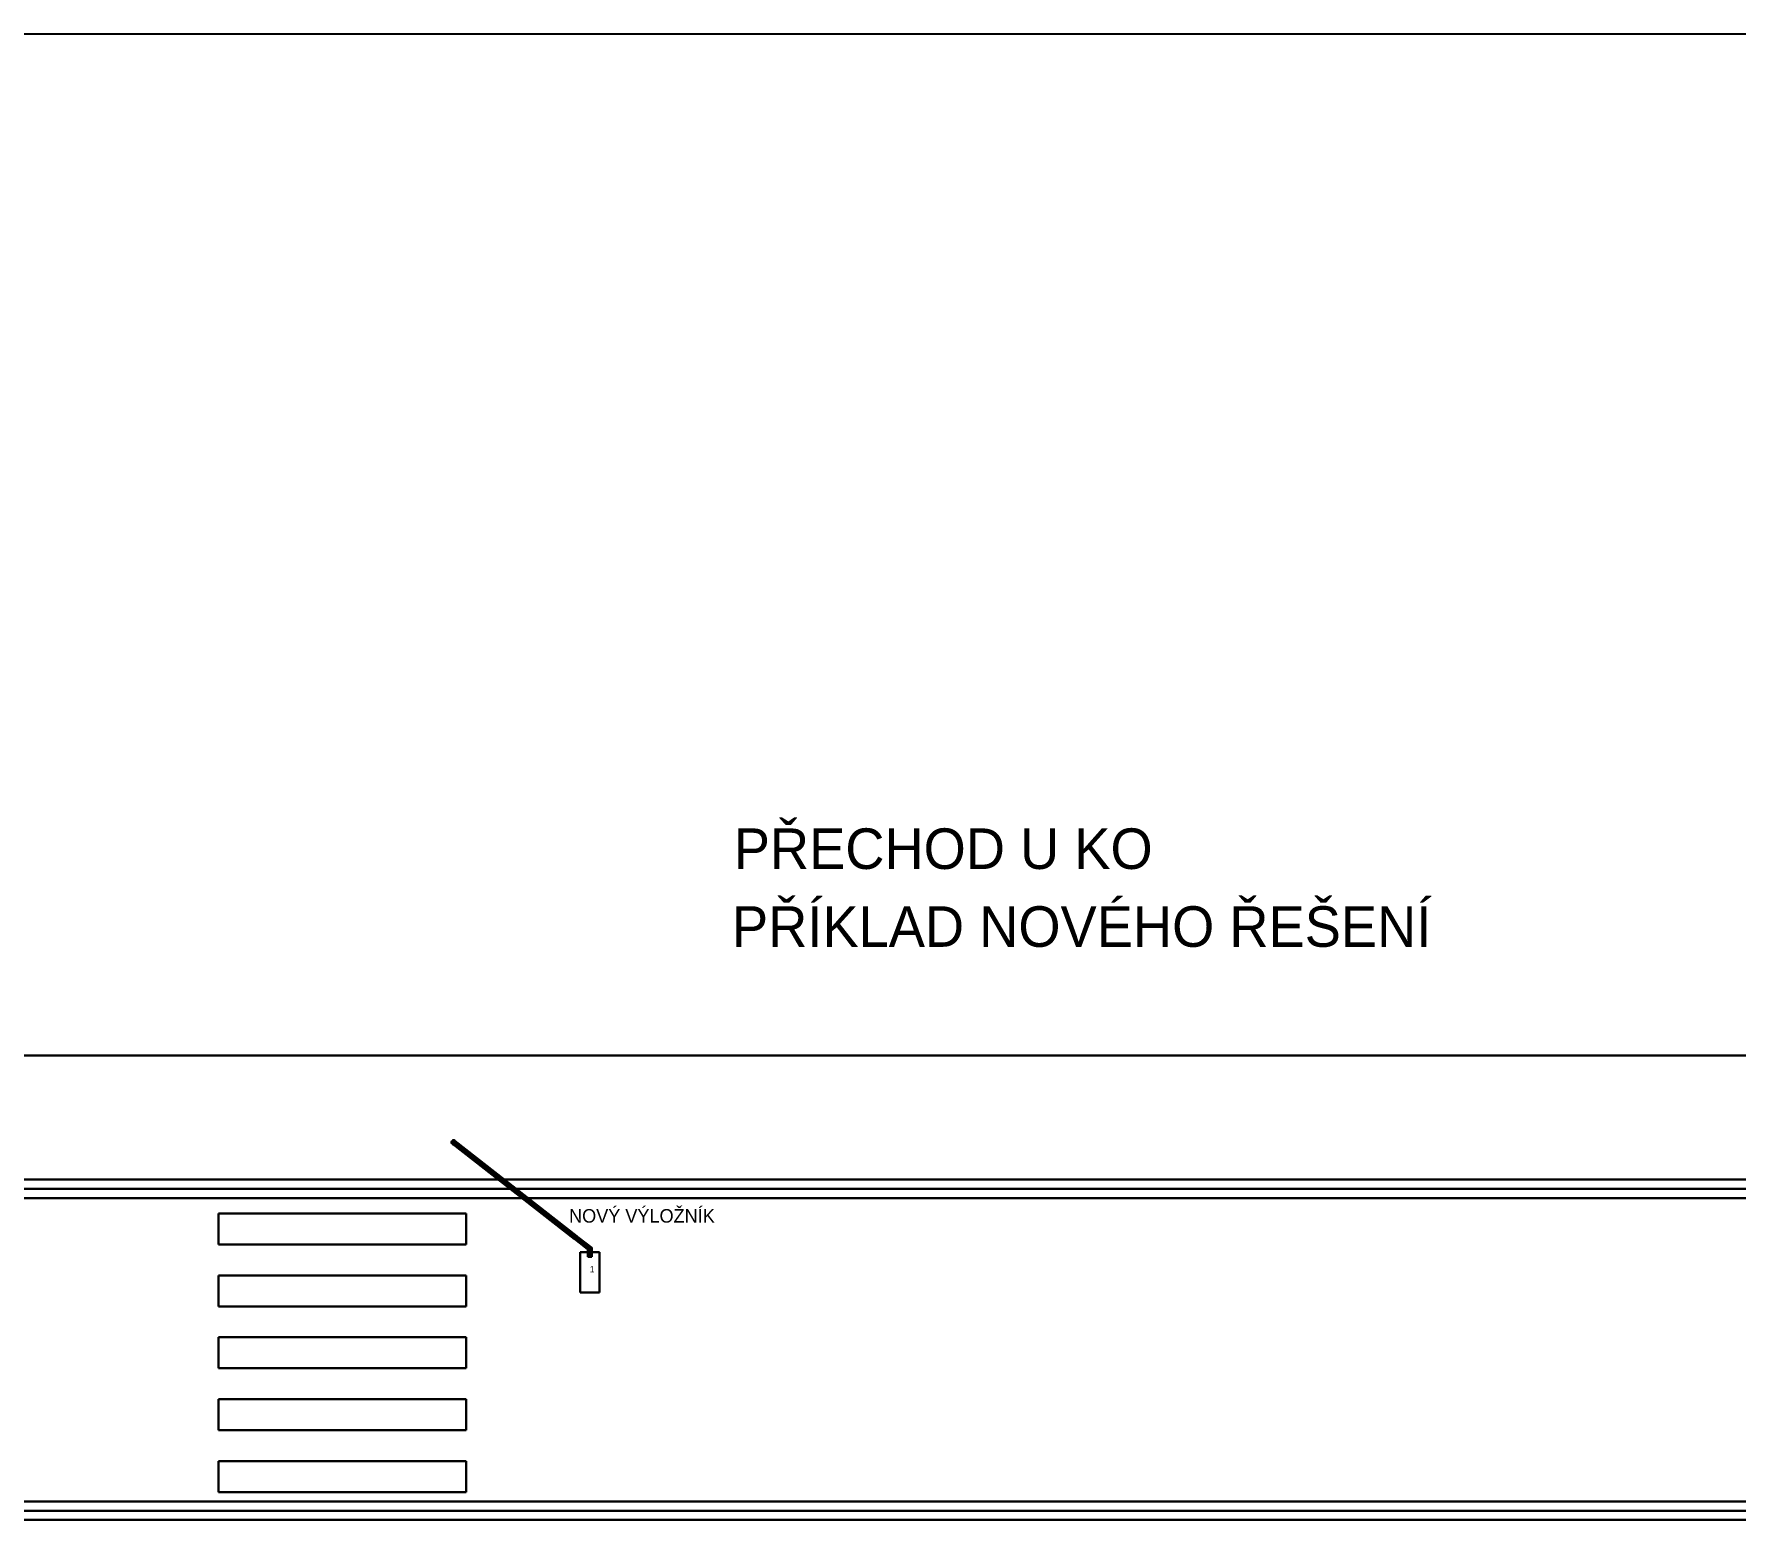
# Model space of a CAD drawing. Extents: x 0 to 100, y 0 to 50.
# Drawn here: x 45.02 to 72.51, y 26 to 50 of the extents above; entities that cross this region are included whole.
import ezdxf

# ---------------------------------------------------------------- set-up
doc = ezdxf.new("R2010")
doc.units = 0
doc.header["$MEASUREMENT"] = 0
for name, color, linetype in [('DLXFURN', 7, 'Continuous'), ('DLXLUM', 7, 'Continuous'), ('DLXLUMEX', 7, 'Continuous'), ('DLXSCENE', 7, 'Continuous'), ('kóty', 3, 'Continuous')]:
    doc.layers.add(name, color=color, linetype=linetype)

# ---------------------------------------------------------------- blocks, each defined once
blk = doc.blocks.new('*U11')
for p, q in [((0.155, 0.325), (-0.155, 0.325)), ((-0.155, 0.325), (-0.155, -0.325)), ((-0.155, 0.325), (-0.155, -0.325)), ((-0.155, -0.325), (-0.155, 0.325)), ((-0.155, 0.325), (-0.155, 0.325)), ((0.155, 0.325), (-0.155, 0.325)), ((-0.155, 0.325), (-0.155, 0.325)), ((-0.155, 0.325), (0.155, 0.325)), ((-0.155, -0.325), (-0.155, 0.325)), ((-0.155, 0.325), (0.155, 0.325)), ((0.155, -0.325), (0.155, 0.325)), ((0.155, -0.325), (0.155, 0.325)), ((0.155, 0.325), (0.155, 0.325)), ((0.155, 0.325), (0.155, -0.325)), ((0.155, 0.325), (0.155, 0.325)), ((0.155, 0.325), (0.155, -0.325)), ((-0.155, -0.325), (0.155, -0.325)), ((-0.155, -0.325), (0.155, -0.325)), ((0.155, -0.325), (-0.155, -0.325)), ((-0.155, -0.325), (-0.155, -0.325)), ((-0.155, -0.325), (-0.155, -0.325)), ((0.155, -0.325), (-0.155, -0.325)), ((0.155, -0.325), (0.155, -0.325)), ((0.155, -0.325), (0.155, -0.325))]:
    blk.add_line(p, q)
at = {"layer": 'DLXLUMEX', "color": 0}
blk.add_text('1', height=0.1, dxfattribs=at).set_placement((0, 0))
blk = doc.blocks.new('*U40')
for p, q in [((2, 0.25), (-2, 0.25)), ((-2, 0.25), (-2, -0.25)), ((-2, 0.25), (-2, -0.25)), ((-2, -0.25), (-2, 0.25)), ((-2, 0.25), (-2, 0.25)), ((2, 0.25), (-2, 0.25)), ((-2, 0.25), (-2, 0.25)), ((-2, 0.25), (2, 0.25)), ((2, -0.25), (2, 0.25)), ((2, 0.25), (2, 0.25)), ((2, -0.25), (2, 0.25)), ((2, 0.25), (2, 0.25)), ((2, 0.25), (2, -0.25)), ((-2, -0.25), (2, -0.25)), ((-2, -0.25), (-2, -0.25)), ((-2, -0.25), (2, -0.25)), ((2, -0.25), (-2, -0.25)), ((-2, -0.25), (-2, -0.25)), ((2, -0.25), (2, -0.25)), ((2, -0.25), (2, -0.25))]:
    blk.add_line(p, q)
blk = doc.blocks.new('*U41')
for p, q in [((2, 0.25), (-2, 0.25)), ((-2, 0.25), (-2, -0.25)), ((-2, 0.25), (-2, -0.25)), ((-2, -0.25), (-2, 0.25)), ((-2, 0.25), (-2, 0.25)), ((2, 0.25), (-2, 0.25)), ((-2, 0.25), (-2, 0.25)), ((-2, 0.25), (2, 0.25)), ((2, -0.25), (2, 0.25)), ((2, 0.25), (2, 0.25)), ((2, -0.25), (2, 0.25)), ((2, 0.25), (2, 0.25)), ((2, 0.25), (2, -0.25)), ((-2, -0.25), (2, -0.25)), ((-2, -0.25), (-2, -0.25)), ((-2, -0.25), (2, -0.25)), ((2, -0.25), (-2, -0.25)), ((-2, -0.25), (-2, -0.25)), ((2, -0.25), (2, -0.25)), ((2, -0.25), (2, -0.25))]:
    blk.add_line(p, q)
blk = doc.blocks.new('*U1')
for p, q in [((2, 0.25), (-2, 0.25)), ((-2, 0.25), (-2, -0.25)), ((-2, 0.25), (-2, -0.25)), ((-2, -0.25), (-2, 0.25)), ((-2, 0.25), (-2, 0.25)), ((2, 0.25), (-2, 0.25)), ((-2, 0.25), (-2, 0.25)), ((-2, 0.25), (2, 0.25)), ((2, -0.25), (2, 0.25)), ((2, 0.25), (2, 0.25)), ((2, -0.25), (2, 0.25)), ((2, 0.25), (2, 0.25)), ((2, 0.25), (2, -0.25)), ((-2, -0.25), (2, -0.25)), ((-2, -0.25), (-2, -0.25)), ((-2, -0.25), (2, -0.25)), ((2, -0.25), (-2, -0.25)), ((-2, -0.25), (-2, -0.25)), ((2, -0.25), (2, -0.25)), ((2, -0.25), (2, -0.25))]:
    blk.add_line(p, q)
blk = doc.blocks.new('*U2')
for p, q in [((2, 0.25), (-2, 0.25)), ((-2, 0.25), (-2, -0.25)), ((-2, 0.25), (-2, -0.25)), ((-2, -0.25), (-2, 0.25)), ((-2, 0.25), (-2, 0.25)), ((2, 0.25), (-2, 0.25)), ((-2, 0.25), (-2, 0.25)), ((-2, 0.25), (2, 0.25)), ((2, -0.25), (2, 0.25)), ((2, 0.25), (2, 0.25)), ((2, -0.25), (2, 0.25)), ((2, 0.25), (2, 0.25)), ((2, 0.25), (2, -0.25)), ((-2, -0.25), (2, -0.25)), ((-2, -0.25), (-2, -0.25)), ((-2, -0.25), (2, -0.25)), ((2, -0.25), (-2, -0.25)), ((-2, -0.25), (-2, -0.25)), ((2, -0.25), (2, -0.25)), ((2, -0.25), (2, -0.25))]:
    blk.add_line(p, q)
blk = doc.blocks.new('*U3')
for p, q in [((2, 0.25), (-2, 0.25)), ((-2, 0.25), (-2, -0.25)), ((-2, 0.25), (-2, -0.25)), ((-2, -0.25), (-2, 0.25)), ((-2, 0.25), (-2, 0.25)), ((2, 0.25), (-2, 0.25)), ((-2, 0.25), (-2, 0.25)), ((-2, 0.25), (2, 0.25)), ((2, -0.25), (2, 0.25)), ((2, 0.25), (2, 0.25)), ((2, -0.25), (2, 0.25)), ((2, 0.25), (2, 0.25)), ((2, 0.25), (2, -0.25)), ((-2, -0.25), (2, -0.25)), ((-2, -0.25), (-2, -0.25)), ((-2, -0.25), (2, -0.25)), ((2, -0.25), (-2, -0.25)), ((-2, -0.25), (-2, -0.25)), ((2, -0.25), (2, -0.25)), ((2, -0.25), (2, -0.25))]:
    blk.add_line(p, q)
blk = doc.blocks.new('*U8')
for p, q in [((-0.034, 0.009), (-0.035, 0)), ((-0.034, 0.009), (-0.035, 0)), ((-0.035, 0), (-0.034, 0.009)), ((-0.035, 0), (-0.034, -0.009)), ((-0.035, 0), (-0.035, 0)), ((-0.035, 0), (-0.034, -0.009)), ((-0.034, -0.009), (-0.035, 0)), ((-0.035, 0), (-0.035, 0)), ((-0.03, 0.018), (-0.034, 0.009)), ((-0.03, 0.018), (-0.034, 0.009)), ((-0.034, 0.009), (-0.03, 0.018)), ((-0.034, 0.009), (-0.034, 0.009)), ((-0.034, 0.009), (-0.034, 0.009)), ((-0.025, 0.025), (-0.03, 0.018)), ((-0.025, 0.025), (-0.03, 0.018)), ((-0.03, 0.018), (-0.025, 0.025)), ((-0.03, 0.018), (-0.03, 0.018)), ((-0.03, 0.018), (-0.03, 0.018)), ((-0.018, 0.03), (-0.025, 0.025)), ((-0.018, 0.03), (-0.025, 0.025)), ((-0.025, 0.025), (-0.018, 0.03)), ((-0.025, 0.025), (-0.025, 0.025)), ((-0.025, 0.025), (-0.025, 0.025)), ((-0.009, 0.034), (-0.018, 0.03)), ((-0.009, 0.034), (-0.018, 0.03)), ((-0.018, 0.03), (-0.009, 0.034)), ((-0.018, 0.03), (-0.018, 0.03)), ((-0.018, 0.03), (-0.018, 0.03)), ((0, 0.035), (-0.009, 0.034)), ((0, 0.035), (-0.009, 0.034)), ((-0.009, 0.034), (0, 0.035)), ((-0.009, 0.034), (-0.009, 0.034)), ((-0.009, 0.034), (-0.009, 0.034)), ((0.009, 0.034), (0, 0.035)), ((0, 0.035), (0, 0.035)), ((0.009, 0.034), (0, 0.035)), ((0, 0.035), (0, 0.035)), ((0, 0.035), (0.009, 0.034)), ((0.018, 0.03), (0.009, 0.034)), ((0.009, 0.034), (0.009, 0.034)), ((0.018, 0.03), (0.009, 0.034)), ((0.009, 0.034), (0.009, 0.034)), ((0.009, 0.034), (0.018, 0.03)), ((0.025, 0.025), (0.018, 0.03)), ((0.018, 0.03), (0.018, 0.03)), ((0.025, 0.025), (0.018, 0.03)), ((0.018, 0.03), (0.018, 0.03)), ((0.018, 0.03), (0.025, 0.025)), ((0.03, 0.018), (0.025, 0.025)), ((0.025, 0.025), (0.025, 0.025)), ((0.03, 0.018), (0.025, 0.025)), ((0.025, 0.025), (0.025, 0.025)), ((0.025, 0.025), (0.03, 0.018)), ((0.034, 0.009), (0.03, 0.018)), ((0.03, 0.018), (0.03, 0.018)), ((0.034, 0.009), (0.03, 0.018)), ((0.03, 0.018), (0.03, 0.018)), ((0.03, 0.018), (0.034, 0.009)), ((0.035, 0), (0.034, 0.009)), ((0.034, 0.009), (0.034, 0.009)), ((0.035, 0), (0.034, 0.009)), ((0.034, 0.009), (0.034, 0.009)), ((0.034, 0.009), (0.035, 0)), ((0.034, -0.009), (0.035, 0)), ((0.034, -0.009), (0.035, 0)), ((0.035, 0), (0.034, -0.009)), ((0.035, 0), (0.035, 0)), ((0.035, 0), (0.035, 0)), ((-0.034, -0.009), (-0.03, -0.018)), ((-0.034, -0.009), (-0.034, -0.009)), ((-0.034, -0.009), (-0.03, -0.018)), ((-0.03, -0.018), (-0.034, -0.009)), ((-0.034, -0.009), (-0.034, -0.009)), ((-0.03, -0.018), (-0.025, -0.025)), ((-0.03, -0.018), (-0.03, -0.018)), ((-0.03, -0.018), (-0.025, -0.025)), ((-0.025, -0.025), (-0.03, -0.018)), ((-0.03, -0.018), (-0.03, -0.018)), ((-0.025, -0.025), (-0.018, -0.03)), ((-0.025, -0.025), (-0.025, -0.025)), ((-0.025, -0.025), (-0.018, -0.03)), ((-0.018, -0.03), (-0.025, -0.025)), ((-0.025, -0.025), (-0.025, -0.025)), ((-0.018, -0.03), (-0.009, -0.034)), ((-0.018, -0.03), (-0.009, -0.034)), ((-0.009, -0.034), (-0.018, -0.03)), ((-0.018, -0.03), (-0.018, -0.03)), ((-0.018, -0.03), (-0.018, -0.03)), ((-0.009, -0.034), (0, -0.035)), ((-0.009, -0.034), (-0.009, -0.034)), ((-0.009, -0.034), (0, -0.035)), ((0, -0.035), (-0.009, -0.034)), ((-0.009, -0.034), (-0.009, -0.034)), ((0, -0.035), (0.009, -0.034)), ((0, -0.035), (0.009, -0.034)), ((0.009, -0.034), (0, -0.035)), ((0, -0.035), (0, -0.035)), ((0, -0.035), (0, -0.035)), ((0.009, -0.034), (0.018, -0.03)), ((0.009, -0.034), (0.018, -0.03)), ((0.018, -0.03), (0.009, -0.034)), ((0.009, -0.034), (0.009, -0.034)), ((0.009, -0.034), (0.009, -0.034)), ((0.018, -0.03), (0.025, -0.025)), ((0.018, -0.03), (0.025, -0.025)), ((0.025, -0.025), (0.018, -0.03)), ((0.018, -0.03), (0.018, -0.03)), ((0.018, -0.03), (0.018, -0.03)), ((0.025, -0.025), (0.03, -0.018)), ((0.025, -0.025), (0.03, -0.018)), ((0.03, -0.018), (0.025, -0.025)), ((0.025, -0.025), (0.025, -0.025)), ((0.025, -0.025), (0.025, -0.025)), ((0.03, -0.018), (0.034, -0.009)), ((0.03, -0.018), (0.034, -0.009)), ((0.034, -0.009), (0.03, -0.018)), ((0.03, -0.018), (0.03, -0.018)), ((0.03, -0.018), (0.03, -0.018)), ((0.034, -0.009), (0.034, -0.009)), ((0.034, -0.009), (0.034, -0.009))]:
    blk.add_line(p, q)
blk = doc.blocks.new('*U9')
for p, q in [((-1.001, 0.749), (-1.003, 0.747)), ((-1.003, 0.747), (-1.001, 0.749)), ((-1.003, 0.747), (-1.001, 0.749)), ((-1.001, 0.749), (-1.003, 0.747)), ((-1.003, 0.747), (-1.003, 0.746)), ((-1.003, 0.746), (-1.003, 0.747)), ((0.967, -0.792), (-1.003, 0.747)), ((-1.003, 0.746), (-1.003, 0.747)), ((-1.003, 0.747), (0.967, -0.792)), ((0.967, -0.792), (-1.003, 0.747)), ((-1.003, 0.747), (-1.003, 0.746)), ((-1.003, 0.747), (0.967, -0.792)), ((0.967, -0.793), (-1.003, 0.746)), ((-1.003, 0.746), (0.967, -0.793)), ((-0.998, 0.753), (-1.001, 0.749)), ((-1.001, 0.749), (-0.998, 0.753)), ((-1.001, 0.749), (-0.998, 0.753)), ((-0.998, 0.753), (-1.001, 0.749)), ((0.969, -0.79), (-1.001, 0.749)), ((-1.001, 0.749), (0.969, -0.79)), ((0.969, -0.79), (-1.001, 0.749)), ((-1.001, 0.749), (0.969, -0.79)), ((-0.994, 0.758), (-0.998, 0.753)), ((-0.998, 0.753), (-0.994, 0.758)), ((-0.998, 0.753), (-0.994, 0.758)), ((-0.994, 0.758), (-0.998, 0.753)), ((0.972, -0.786), (-0.998, 0.753)), ((-0.998, 0.753), (0.972, -0.786)), ((0.972, -0.786), (-0.998, 0.753)), ((-0.998, 0.753), (0.972, -0.786)), ((-0.99, 0.763), (-0.994, 0.758)), ((-0.994, 0.758), (-0.99, 0.763)), ((-0.994, 0.758), (-0.99, 0.763)), ((-0.99, 0.763), (-0.994, 0.758)), ((0.976, -0.781), (-0.994, 0.758)), ((-0.994, 0.758), (0.976, -0.781)), ((0.976, -0.781), (-0.994, 0.758)), ((-0.994, 0.758), (0.976, -0.781)), ((-0.985, 0.77), (-0.99, 0.763)), ((-0.99, 0.763), (-0.985, 0.77)), ((-0.99, 0.763), (-0.985, 0.77)), ((-0.985, 0.77), (-0.99, 0.763)), ((0.98, -0.776), (-0.99, 0.763)), ((-0.99, 0.763), (0.98, -0.776)), ((0.98, -0.776), (-0.99, 0.763)), ((-0.99, 0.763), (0.98, -0.776)), ((-0.98, 0.776), (-0.985, 0.77)), ((-0.985, 0.77), (-0.98, 0.776)), ((-0.985, 0.77), (-0.98, 0.776)), ((-0.98, 0.776), (-0.985, 0.77)), ((0.985, -0.77), (-0.985, 0.77)), ((-0.985, 0.77), (0.985, -0.77)), ((0.985, -0.77), (-0.985, 0.77)), ((-0.985, 0.77), (0.985, -0.77)), ((-0.98, 0.776), (-0.976, 0.781)), ((-0.976, 0.781), (-0.98, 0.776)), ((-0.98, 0.776), (-0.976, 0.781)), ((-0.976, 0.781), (-0.98, 0.776)), ((0.99, -0.763), (-0.98, 0.776)), ((-0.98, 0.776), (0.99, -0.763)), ((0.99, -0.763), (-0.98, 0.776)), ((-0.98, 0.776), (0.99, -0.763)), ((-0.976, 0.781), (-0.972, 0.786)), ((-0.972, 0.786), (-0.976, 0.781)), ((-0.976, 0.781), (-0.972, 0.786)), ((-0.972, 0.786), (-0.976, 0.781)), ((0.994, -0.758), (-0.976, 0.781)), ((-0.976, 0.781), (0.994, -0.758)), ((0.994, -0.758), (-0.976, 0.781)), ((-0.976, 0.781), (0.994, -0.758)), ((-0.972, 0.786), (-0.969, 0.79)), ((-0.969, 0.79), (-0.972, 0.786)), ((-0.972, 0.786), (-0.969, 0.79)), ((-0.969, 0.79), (-0.972, 0.786)), ((0.998, -0.753), (-0.972, 0.786)), ((-0.972, 0.786), (0.998, -0.753)), ((0.998, -0.753), (-0.972, 0.786)), ((-0.972, 0.786), (0.998, -0.753)), ((-0.969, 0.79), (-0.967, 0.792)), ((-0.967, 0.792), (-0.969, 0.79)), ((-0.969, 0.79), (-0.967, 0.792)), ((-0.967, 0.792), (-0.969, 0.79)), ((1.001, -0.749), (-0.969, 0.79)), ((-0.969, 0.79), (1.001, -0.749)), ((1.001, -0.749), (-0.969, 0.79)), ((-0.969, 0.79), (1.001, -0.749)), ((-0.967, 0.793), (-0.967, 0.792)), ((-0.967, 0.792), (-0.967, 0.793)), ((-0.967, 0.792), (-0.967, 0.793)), ((-0.967, 0.793), (1.003, -0.746)), ((1.003, -0.746), (-0.967, 0.793)), ((-0.967, 0.793), (-0.967, 0.792)), ((1.003, -0.747), (-0.967, 0.792)), ((-0.967, 0.792), (1.003, -0.747)), ((1.003, -0.747), (-0.967, 0.792)), ((-0.967, 0.792), (1.003, -0.747)), ((0.969, -0.79), (0.967, -0.792)), ((0.967, -0.792), (0.969, -0.79)), ((0.969, -0.79), (0.967, -0.792)), ((0.967, -0.792), (0.969, -0.79)), ((0.967, -0.793), (0.967, -0.792)), ((0.967, -0.792), (0.967, -0.793)), ((0.967, -0.792), (0.967, -0.793)), ((0.967, -0.793), (0.967, -0.792)), ((0.972, -0.786), (0.969, -0.79)), ((0.969, -0.79), (0.972, -0.786)), ((0.972, -0.786), (0.969, -0.79)), ((0.969, -0.79), (0.972, -0.786)), ((0.976, -0.781), (0.972, -0.786)), ((0.972, -0.786), (0.976, -0.781)), ((0.976, -0.781), (0.972, -0.786)), ((0.972, -0.786), (0.976, -0.781)), ((0.98, -0.776), (0.976, -0.781)), ((0.976, -0.781), (0.98, -0.776)), ((0.98, -0.776), (0.976, -0.781)), ((0.976, -0.781), (0.98, -0.776)), ((0.985, -0.77), (0.98, -0.776)), ((0.98, -0.776), (0.985, -0.77)), ((0.985, -0.77), (0.98, -0.776)), ((0.98, -0.776), (0.985, -0.77)), ((0.99, -0.763), (0.985, -0.77)), ((0.985, -0.77), (0.99, -0.763)), ((0.99, -0.763), (0.985, -0.77)), ((0.985, -0.77), (0.99, -0.763)), ((0.994, -0.758), (0.99, -0.763)), ((0.99, -0.763), (0.994, -0.758)), ((0.994, -0.758), (0.99, -0.763)), ((0.99, -0.763), (0.994, -0.758)), ((0.998, -0.753), (0.994, -0.758)), ((0.994, -0.758), (0.998, -0.753)), ((0.998, -0.753), (0.994, -0.758)), ((0.994, -0.758), (0.998, -0.753)), ((1.001, -0.749), (0.998, -0.753)), ((0.998, -0.753), (1.001, -0.749)), ((1.001, -0.749), (0.998, -0.753)), ((0.998, -0.753), (1.001, -0.749)), ((1.001, -0.749), (1.003, -0.747)), ((1.003, -0.747), (1.001, -0.749)), ((1.003, -0.747), (1.001, -0.749)), ((1.001, -0.749), (1.003, -0.747)), ((1.003, -0.746), (1.003, -0.747)), ((1.003, -0.747), (1.003, -0.746)), ((1.003, -0.746), (1.003, -0.747)), ((1.003, -0.747), (1.003, -0.746))]:
    blk.add_line(p, q)
blk = doc.blocks.new('*U10')
for p, q in [((-0.029, 0.075), (-0.03, 0.075)), ((-0.03, 0.075), (-0.029, 0.075)), ((-0.03, -0.075), (-0.03, 0.075)), ((-0.03, 0.075), (-0.029, 0.075)), ((-0.029, 0.075), (-0.03, 0.075)), ((-0.03, 0.075), (-0.03, -0.075)), ((-0.026, 0.075), (-0.029, 0.075)), ((-0.029, 0.075), (-0.026, 0.075)), ((-0.029, -0.075), (-0.029, 0.075)), ((-0.029, 0.075), (-0.026, 0.075)), ((-0.029, 0.075), (-0.029, -0.075)), ((-0.029, -0.075), (-0.029, 0.075)), ((-0.026, 0.075), (-0.029, 0.075)), ((-0.029, 0.075), (-0.029, -0.075)), ((-0.021, 0.075), (-0.026, 0.075)), ((-0.026, 0.075), (-0.021, 0.075)), ((-0.026, -0.075), (-0.026, 0.075)), ((-0.026, 0.075), (-0.021, 0.075)), ((-0.026, 0.075), (-0.026, -0.075)), ((-0.026, -0.075), (-0.026, 0.075)), ((-0.021, 0.075), (-0.026, 0.075)), ((-0.026, 0.075), (-0.026, -0.075)), ((-0.015, 0.075), (-0.021, 0.075)), ((-0.021, 0.075), (-0.015, 0.075)), ((-0.021, -0.075), (-0.021, 0.075)), ((-0.021, 0.075), (-0.015, 0.075)), ((-0.021, 0.075), (-0.021, -0.075)), ((-0.021, -0.075), (-0.021, 0.075)), ((-0.015, 0.075), (-0.021, 0.075)), ((-0.021, 0.075), (-0.021, -0.075)), ((-0.008, 0.075), (-0.015, 0.075)), ((-0.015, 0.075), (-0.008, 0.075)), ((-0.015, -0.075), (-0.015, 0.075)), ((-0.015, 0.075), (-0.008, 0.075)), ((-0.015, 0.075), (-0.015, -0.075)), ((-0.015, -0.075), (-0.015, 0.075)), ((-0.008, 0.075), (-0.015, 0.075)), ((-0.015, 0.075), (-0.015, -0.075)), ((0, 0.075), (-0.008, 0.075)), ((-0.008, 0.075), (0, 0.075)), ((-0.008, -0.075), (-0.008, 0.075)), ((-0.008, 0.075), (0, 0.075)), ((-0.008, 0.075), (-0.008, -0.075)), ((-0.008, -0.075), (-0.008, 0.075)), ((0, 0.075), (-0.008, 0.075)), ((-0.008, 0.075), (-0.008, -0.075)), ((0.008, 0.075), (0, 0.075)), ((0, 0.075), (0.008, 0.075)), ((0, -0.075), (0, 0.075)), ((0, 0.075), (0.008, 0.075)), ((0, 0.075), (0, -0.075)), ((0, -0.075), (0, 0.075)), ((0.008, 0.075), (0, 0.075)), ((0, 0.075), (0, -0.075)), ((0.008, 0.075), (0.015, 0.075)), ((0.015, 0.075), (0.008, 0.075)), ((0.008, -0.075), (0.008, 0.075)), ((0.008, 0.075), (0.015, 0.075)), ((0.008, 0.075), (0.008, -0.075)), ((0.008, -0.075), (0.008, 0.075)), ((0.015, 0.075), (0.008, 0.075)), ((0.008, 0.075), (0.008, -0.075)), ((0.015, 0.075), (0.021, 0.075)), ((0.021, 0.075), (0.015, 0.075)), ((0.015, -0.075), (0.015, 0.075)), ((0.015, 0.075), (0.021, 0.075)), ((0.015, 0.075), (0.015, -0.075)), ((0.015, -0.075), (0.015, 0.075)), ((0.021, 0.075), (0.015, 0.075)), ((0.015, 0.075), (0.015, -0.075)), ((0.021, 0.075), (0.026, 0.075)), ((0.026, 0.075), (0.021, 0.075)), ((0.021, -0.075), (0.021, 0.075)), ((0.021, 0.075), (0.026, 0.075)), ((0.021, 0.075), (0.021, -0.075)), ((0.021, -0.075), (0.021, 0.075)), ((0.026, 0.075), (0.021, 0.075)), ((0.021, 0.075), (0.021, -0.075)), ((0.026, 0.075), (0.029, 0.075)), ((0.029, 0.075), (0.026, 0.075)), ((0.026, -0.075), (0.026, 0.075)), ((0.026, 0.075), (0.029, 0.075)), ((0.026, 0.075), (0.026, -0.075)), ((0.026, -0.075), (0.026, 0.075)), ((0.029, 0.075), (0.026, 0.075)), ((0.026, 0.075), (0.026, -0.075)), ((0.03, 0.075), (0.029, 0.075)), ((0.029, 0.075), (0.03, 0.075)), ((0.029, -0.075), (0.029, 0.075)), ((0.029, 0.075), (0.03, 0.075)), ((0.029, 0.075), (0.029, -0.075)), ((0.029, -0.075), (0.029, 0.075)), ((0.03, 0.075), (0.029, 0.075)), ((0.029, 0.075), (0.029, -0.075)), ((0.03, 0.075), (0.03, -0.075)), ((0.03, -0.075), (0.03, 0.075)), ((-0.03, -0.075), (-0.029, -0.075)), ((-0.029, -0.075), (-0.03, -0.075)), ((-0.029, -0.075), (-0.03, -0.075)), ((-0.03, -0.075), (-0.029, -0.075)), ((-0.026, -0.075), (-0.029, -0.075)), ((-0.029, -0.075), (-0.026, -0.075)), ((-0.026, -0.075), (-0.029, -0.075)), ((-0.029, -0.075), (-0.026, -0.075)), ((-0.021, -0.075), (-0.026, -0.075)), ((-0.026, -0.075), (-0.021, -0.075)), ((-0.021, -0.075), (-0.026, -0.075)), ((-0.026, -0.075), (-0.021, -0.075)), ((-0.015, -0.075), (-0.021, -0.075)), ((-0.021, -0.075), (-0.015, -0.075)), ((-0.015, -0.075), (-0.021, -0.075)), ((-0.021, -0.075), (-0.015, -0.075)), ((-0.008, -0.075), (-0.015, -0.075)), ((-0.015, -0.075), (-0.008, -0.075)), ((-0.008, -0.075), (-0.015, -0.075)), ((-0.015, -0.075), (-0.008, -0.075)), ((0, -0.075), (-0.008, -0.075)), ((-0.008, -0.075), (0, -0.075)), ((0, -0.075), (-0.008, -0.075)), ((-0.008, -0.075), (0, -0.075)), ((0.008, -0.075), (0, -0.075)), ((0, -0.075), (0.008, -0.075)), ((0.008, -0.075), (0, -0.075)), ((0, -0.075), (0.008, -0.075)), ((0.015, -0.075), (0.008, -0.075)), ((0.008, -0.075), (0.015, -0.075)), ((0.015, -0.075), (0.008, -0.075)), ((0.008, -0.075), (0.015, -0.075)), ((0.021, -0.075), (0.015, -0.075)), ((0.015, -0.075), (0.021, -0.075)), ((0.021, -0.075), (0.015, -0.075)), ((0.015, -0.075), (0.021, -0.075)), ((0.026, -0.075), (0.021, -0.075)), ((0.021, -0.075), (0.026, -0.075)), ((0.026, -0.075), (0.021, -0.075)), ((0.021, -0.075), (0.026, -0.075)), ((0.026, -0.075), (0.029, -0.075)), ((0.029, -0.075), (0.026, -0.075)), ((0.029, -0.075), (0.026, -0.075)), ((0.026, -0.075), (0.029, -0.075)), ((0.03, -0.075), (0.029, -0.075)), ((0.029, -0.075), (0.03, -0.075)), ((0.03, -0.075), (0.029, -0.075)), ((0.029, -0.075), (0.03, -0.075))]:
    blk.add_line(p, q)
blk = doc.blocks.new('*U12')
for p, q in [((-0.175, 0.1), (-0.176, 0.099)), ((-0.176, 0.099), (-0.175, 0.1)), ((-0.176, 0.099), (-0.175, 0.1)), ((-0.175, 0.1), (-0.176, 0.099)), ((0.139, -0.147), (-0.176, 0.099)), ((-0.176, 0.099), (0.139, -0.147)), ((-0.174, 0.103), (-0.175, 0.1)), ((-0.175, 0.1), (-0.174, 0.103)), ((-0.175, 0.1), (-0.174, 0.103)), ((-0.174, 0.103), (-0.175, 0.1)), ((0.14, -0.146), (-0.175, 0.1)), ((-0.175, 0.1), (0.14, -0.146)), ((0.14, -0.146), (-0.175, 0.1)), ((-0.175, 0.1), (0.14, -0.146)), ((-0.171, 0.106), (-0.174, 0.103)), ((-0.174, 0.103), (-0.171, 0.106)), ((-0.174, 0.103), (-0.171, 0.106)), ((-0.171, 0.106), (-0.174, 0.103)), ((0.142, -0.144), (-0.174, 0.103)), ((-0.174, 0.103), (0.142, -0.144)), ((0.142, -0.144), (-0.174, 0.103)), ((-0.174, 0.103), (0.142, -0.144)), ((-0.167, 0.111), (-0.171, 0.106)), ((-0.171, 0.106), (-0.167, 0.111)), ((-0.171, 0.106), (-0.167, 0.111)), ((-0.167, 0.111), (-0.171, 0.106)), ((0.145, -0.14), (-0.171, 0.106)), ((-0.171, 0.106), (0.145, -0.14)), ((0.145, -0.14), (-0.171, 0.106)), ((-0.171, 0.106), (0.145, -0.14)), ((-0.162, 0.117), (-0.167, 0.111)), ((-0.167, 0.111), (-0.162, 0.117)), ((-0.167, 0.111), (-0.162, 0.117)), ((-0.162, 0.117), (-0.167, 0.111)), ((0.148, -0.135), (-0.167, 0.111)), ((-0.167, 0.111), (0.148, -0.135)), ((0.148, -0.135), (-0.167, 0.111)), ((-0.167, 0.111), (0.148, -0.135)), ((-0.158, 0.123), (-0.162, 0.117)), ((-0.162, 0.117), (-0.158, 0.123)), ((-0.162, 0.117), (-0.158, 0.123)), ((-0.158, 0.123), (-0.162, 0.117)), ((0.153, -0.129), (-0.162, 0.117)), ((-0.162, 0.117), (0.153, -0.129)), ((0.153, -0.129), (-0.162, 0.117)), ((-0.162, 0.117), (0.153, -0.129)), ((-0.153, 0.129), (-0.158, 0.123)), ((-0.158, 0.123), (-0.153, 0.129)), ((-0.158, 0.123), (-0.153, 0.129)), ((-0.153, 0.129), (-0.158, 0.123)), ((0.158, -0.123), (-0.158, 0.123)), ((-0.158, 0.123), (0.158, -0.123)), ((0.158, -0.123), (-0.158, 0.123)), ((-0.158, 0.123), (0.158, -0.123)), ((-0.153, 0.129), (-0.148, 0.135)), ((-0.148, 0.135), (-0.153, 0.129)), ((-0.153, 0.129), (-0.148, 0.135)), ((-0.148, 0.135), (-0.153, 0.129)), ((0.162, -0.117), (-0.153, 0.129)), ((-0.153, 0.129), (0.162, -0.117)), ((0.162, -0.117), (-0.153, 0.129)), ((-0.153, 0.129), (0.162, -0.117)), ((-0.148, 0.135), (-0.145, 0.14)), ((-0.145, 0.14), (-0.148, 0.135)), ((-0.148, 0.135), (-0.145, 0.14)), ((-0.145, 0.14), (-0.148, 0.135)), ((0.167, -0.111), (-0.148, 0.135)), ((-0.148, 0.135), (0.167, -0.111)), ((0.167, -0.111), (-0.148, 0.135)), ((-0.148, 0.135), (0.167, -0.111)), ((-0.145, 0.14), (-0.142, 0.144)), ((-0.142, 0.144), (-0.145, 0.14)), ((-0.145, 0.14), (-0.142, 0.144)), ((-0.142, 0.144), (-0.145, 0.14)), ((0.171, -0.106), (-0.145, 0.14)), ((-0.145, 0.14), (0.171, -0.106)), ((0.171, -0.106), (-0.145, 0.14)), ((-0.145, 0.14), (0.171, -0.106)), ((-0.142, 0.144), (-0.14, 0.146)), ((-0.14, 0.146), (-0.142, 0.144)), ((-0.142, 0.144), (-0.14, 0.146)), ((-0.14, 0.146), (-0.142, 0.144)), ((0.174, -0.103), (-0.142, 0.144)), ((-0.142, 0.144), (0.174, -0.103)), ((0.174, -0.103), (-0.142, 0.144)), ((-0.142, 0.144), (0.174, -0.103)), ((-0.139, 0.147), (-0.14, 0.146)), ((-0.14, 0.146), (-0.139, 0.147)), ((-0.14, 0.146), (-0.139, 0.147)), ((-0.139, 0.147), (-0.14, 0.146)), ((0.175, -0.1), (-0.14, 0.146)), ((-0.14, 0.146), (0.175, -0.1)), ((0.175, -0.1), (-0.14, 0.146)), ((-0.14, 0.146), (0.175, -0.1)), ((-0.139, 0.147), (0.176, -0.099)), ((0.176, -0.099), (-0.139, 0.147)), ((0.139, -0.147), (0.14, -0.146)), ((0.14, -0.146), (0.139, -0.147)), ((0.14, -0.146), (0.139, -0.147)), ((0.139, -0.147), (0.14, -0.146)), ((0.142, -0.144), (0.14, -0.146)), ((0.14, -0.146), (0.142, -0.144)), ((0.142, -0.144), (0.14, -0.146)), ((0.14, -0.146), (0.142, -0.144)), ((0.145, -0.14), (0.142, -0.144)), ((0.142, -0.144), (0.145, -0.14)), ((0.145, -0.14), (0.142, -0.144)), ((0.142, -0.144), (0.145, -0.14)), ((0.148, -0.135), (0.145, -0.14)), ((0.145, -0.14), (0.148, -0.135)), ((0.148, -0.135), (0.145, -0.14)), ((0.145, -0.14), (0.148, -0.135)), ((0.153, -0.129), (0.148, -0.135)), ((0.148, -0.135), (0.153, -0.129)), ((0.153, -0.129), (0.148, -0.135)), ((0.148, -0.135), (0.153, -0.129)), ((0.158, -0.123), (0.153, -0.129)), ((0.153, -0.129), (0.158, -0.123)), ((0.158, -0.123), (0.153, -0.129)), ((0.153, -0.129), (0.158, -0.123)), ((0.162, -0.117), (0.158, -0.123)), ((0.158, -0.123), (0.162, -0.117)), ((0.162, -0.117), (0.158, -0.123)), ((0.158, -0.123), (0.162, -0.117)), ((0.167, -0.111), (0.162, -0.117)), ((0.162, -0.117), (0.167, -0.111)), ((0.167, -0.111), (0.162, -0.117)), ((0.162, -0.117), (0.167, -0.111)), ((0.171, -0.106), (0.167, -0.111)), ((0.167, -0.111), (0.171, -0.106)), ((0.171, -0.106), (0.167, -0.111)), ((0.167, -0.111), (0.171, -0.106)), ((0.174, -0.103), (0.171, -0.106)), ((0.171, -0.106), (0.174, -0.103)), ((0.174, -0.103), (0.171, -0.106)), ((0.171, -0.106), (0.174, -0.103)), ((0.174, -0.103), (0.175, -0.1)), ((0.175, -0.1), (0.174, -0.103)), ((0.175, -0.1), (0.174, -0.103)), ((0.174, -0.103), (0.175, -0.1)), ((0.176, -0.099), (0.175, -0.1)), ((0.175, -0.1), (0.176, -0.099)), ((0.176, -0.099), (0.175, -0.1)), ((0.175, -0.1), (0.176, -0.099))]:
    blk.add_line(p, q)
blk = doc.blocks.new('*U13')
for p, q in [((100.001, 50), (-0.001, 50)), ((0, 33.5), (100, 33.5)), ((100, 33.5), (0, 33.5)), ((100, 31.5), (0, 31.5)), ((0, 31.5), (100, 31.5)), ((0.01, 31.35), (99.99, 31.35)), ((99.99, 31.35), (0.01, 31.35)), ((99.99, 31.2), (0.01, 31.2)), ((0.01, 31.2), (99.99, 31.2)), ((0.01, 26.3), (99.99, 26.3)), ((99.99, 26.3), (0.01, 26.3)), ((99.99, 26.15), (0.01, 26.15)), ((0.01, 26.15), (99.99, 26.15)), ((100, 26), (0, 26)), ((0, 26), (100, 26))]:
    blk.add_line(p, q)

msp = doc.modelspace()

# ---------------------------------------------------------------- block references
at = {"layer": 'DLXFURN'}
for name, p in [('*U8', (51.8, 32.1)), ('*U9', (52.78501, 31.33042)), ('*U3', (50, 30.7)), ('*U12', (53.85061, 30.49845)), ('*U10', (54, 30.325)), ('*U2', (50, 29.7)), ('*U1', (50, 28.7)), ('*U41', (50, 27.7)), ('*U40', (50, 26.7))]:
    msp.add_blockref(name, p, dxfattribs=at)
at = {"layer": 'DLXLUM'}
msp.add_blockref('*U11', (54, 30), dxfattribs=at)
at = {"layer": 'DLXSCENE'}
msp.add_blockref('*U13', (0, 0), dxfattribs=at)

# ---------------------------------------------------------------- texts
at = {"layer": 'kóty', "linetype": 'ByBlock'}
for s, height, p in [('PŘECHOD U KO', 0.6551772, (56.32451, 36.51462)), ('PŘÍKLAD NOVÉHO ŘEŠENÍ', 0.6551772, (56.29609, 35.25684)), ('NOVÝ VÝLOŽNÍK', 0.2183924, (53.66494, 30.80248))]:
    msp.add_text(s, height=height, dxfattribs=at).set_placement(p)

doc.saveas('drawing.dxf')
